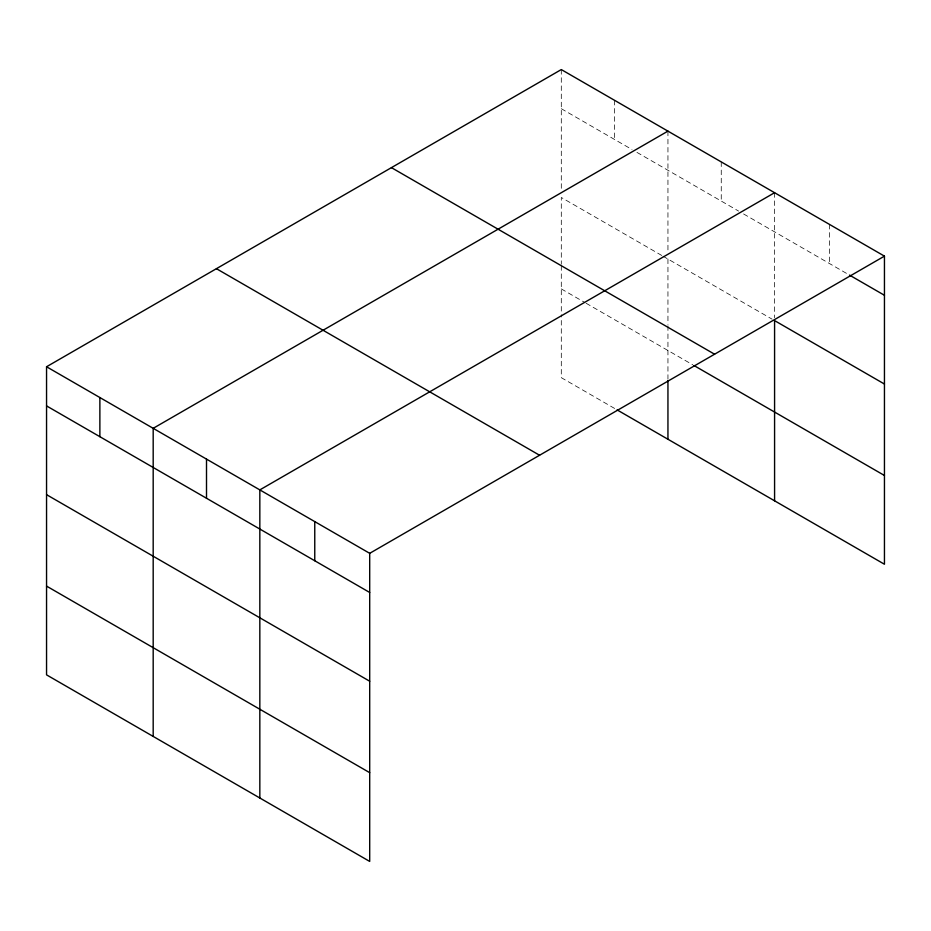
<?xml version="1.0" encoding="UTF-8"?>
<svg xmlns="http://www.w3.org/2000/svg" width="931" height="931" viewBox="0 0 931 931"><rect width="100%" height="100%" fill="white"/><g stroke="black" fill="none" stroke-linecap="round" stroke-linejoin="round"><path stroke-width="0.7" stroke-dasharray="4.66 3.49" d="M561.3 108.718L631.986 149.519M636.944 152.381L738.62 211.093M743.578 213.955L848.246 274.377M661.743 255.455L561.3 197.477L561.3 264.241M662.977 256.176L772.102 319.17M561.3 288.913L584.866 302.517M586.099 303.238L692.745 364.801M614.623 408.453L561.3 377.672L561.3 314.69M829.509 224.418L829.509 263.566M774.58 192.705L774.58 317.739M721.257 161.924L721.257 201.061M667.946 131.131L667.946 251.882M667.946 259.039L667.946 324.36M667.946 325.815L667.946 379.115M614.623 100.35L614.623 139.499M561.3 69.569L561.3 190.308M561.3 265.696L561.3 313.258"/><path stroke-width="1.4" d="M884.45 256.141L561.3 69.569L46.55 366.756L46.55 674.859L369.7 861.431L369.7 553.328L884.45 256.141L884.45 564.244L617.102 409.896M667.946 131.131L153.184 428.33L153.184 736.433M774.58 192.705L259.83 489.892L259.83 797.995M849.491 275.099L884.45 295.278M884.45 384.038L774.58 320.601L774.58 500.808M391.439 167.638L714.577 354.211M693.979 365.522L884.45 475.485M216.423 268.687L539.561 455.247M46.55 366.756L369.7 553.328M46.55 405.904L369.7 592.477M46.55 494.664L369.7 681.224M46.55 586.111L369.7 772.672M667.946 380.546L667.946 439.246M314.759 521.604L314.759 560.753M206.507 459.111L206.507 498.26M99.873 397.537L99.873 436.686"/></g></svg>
